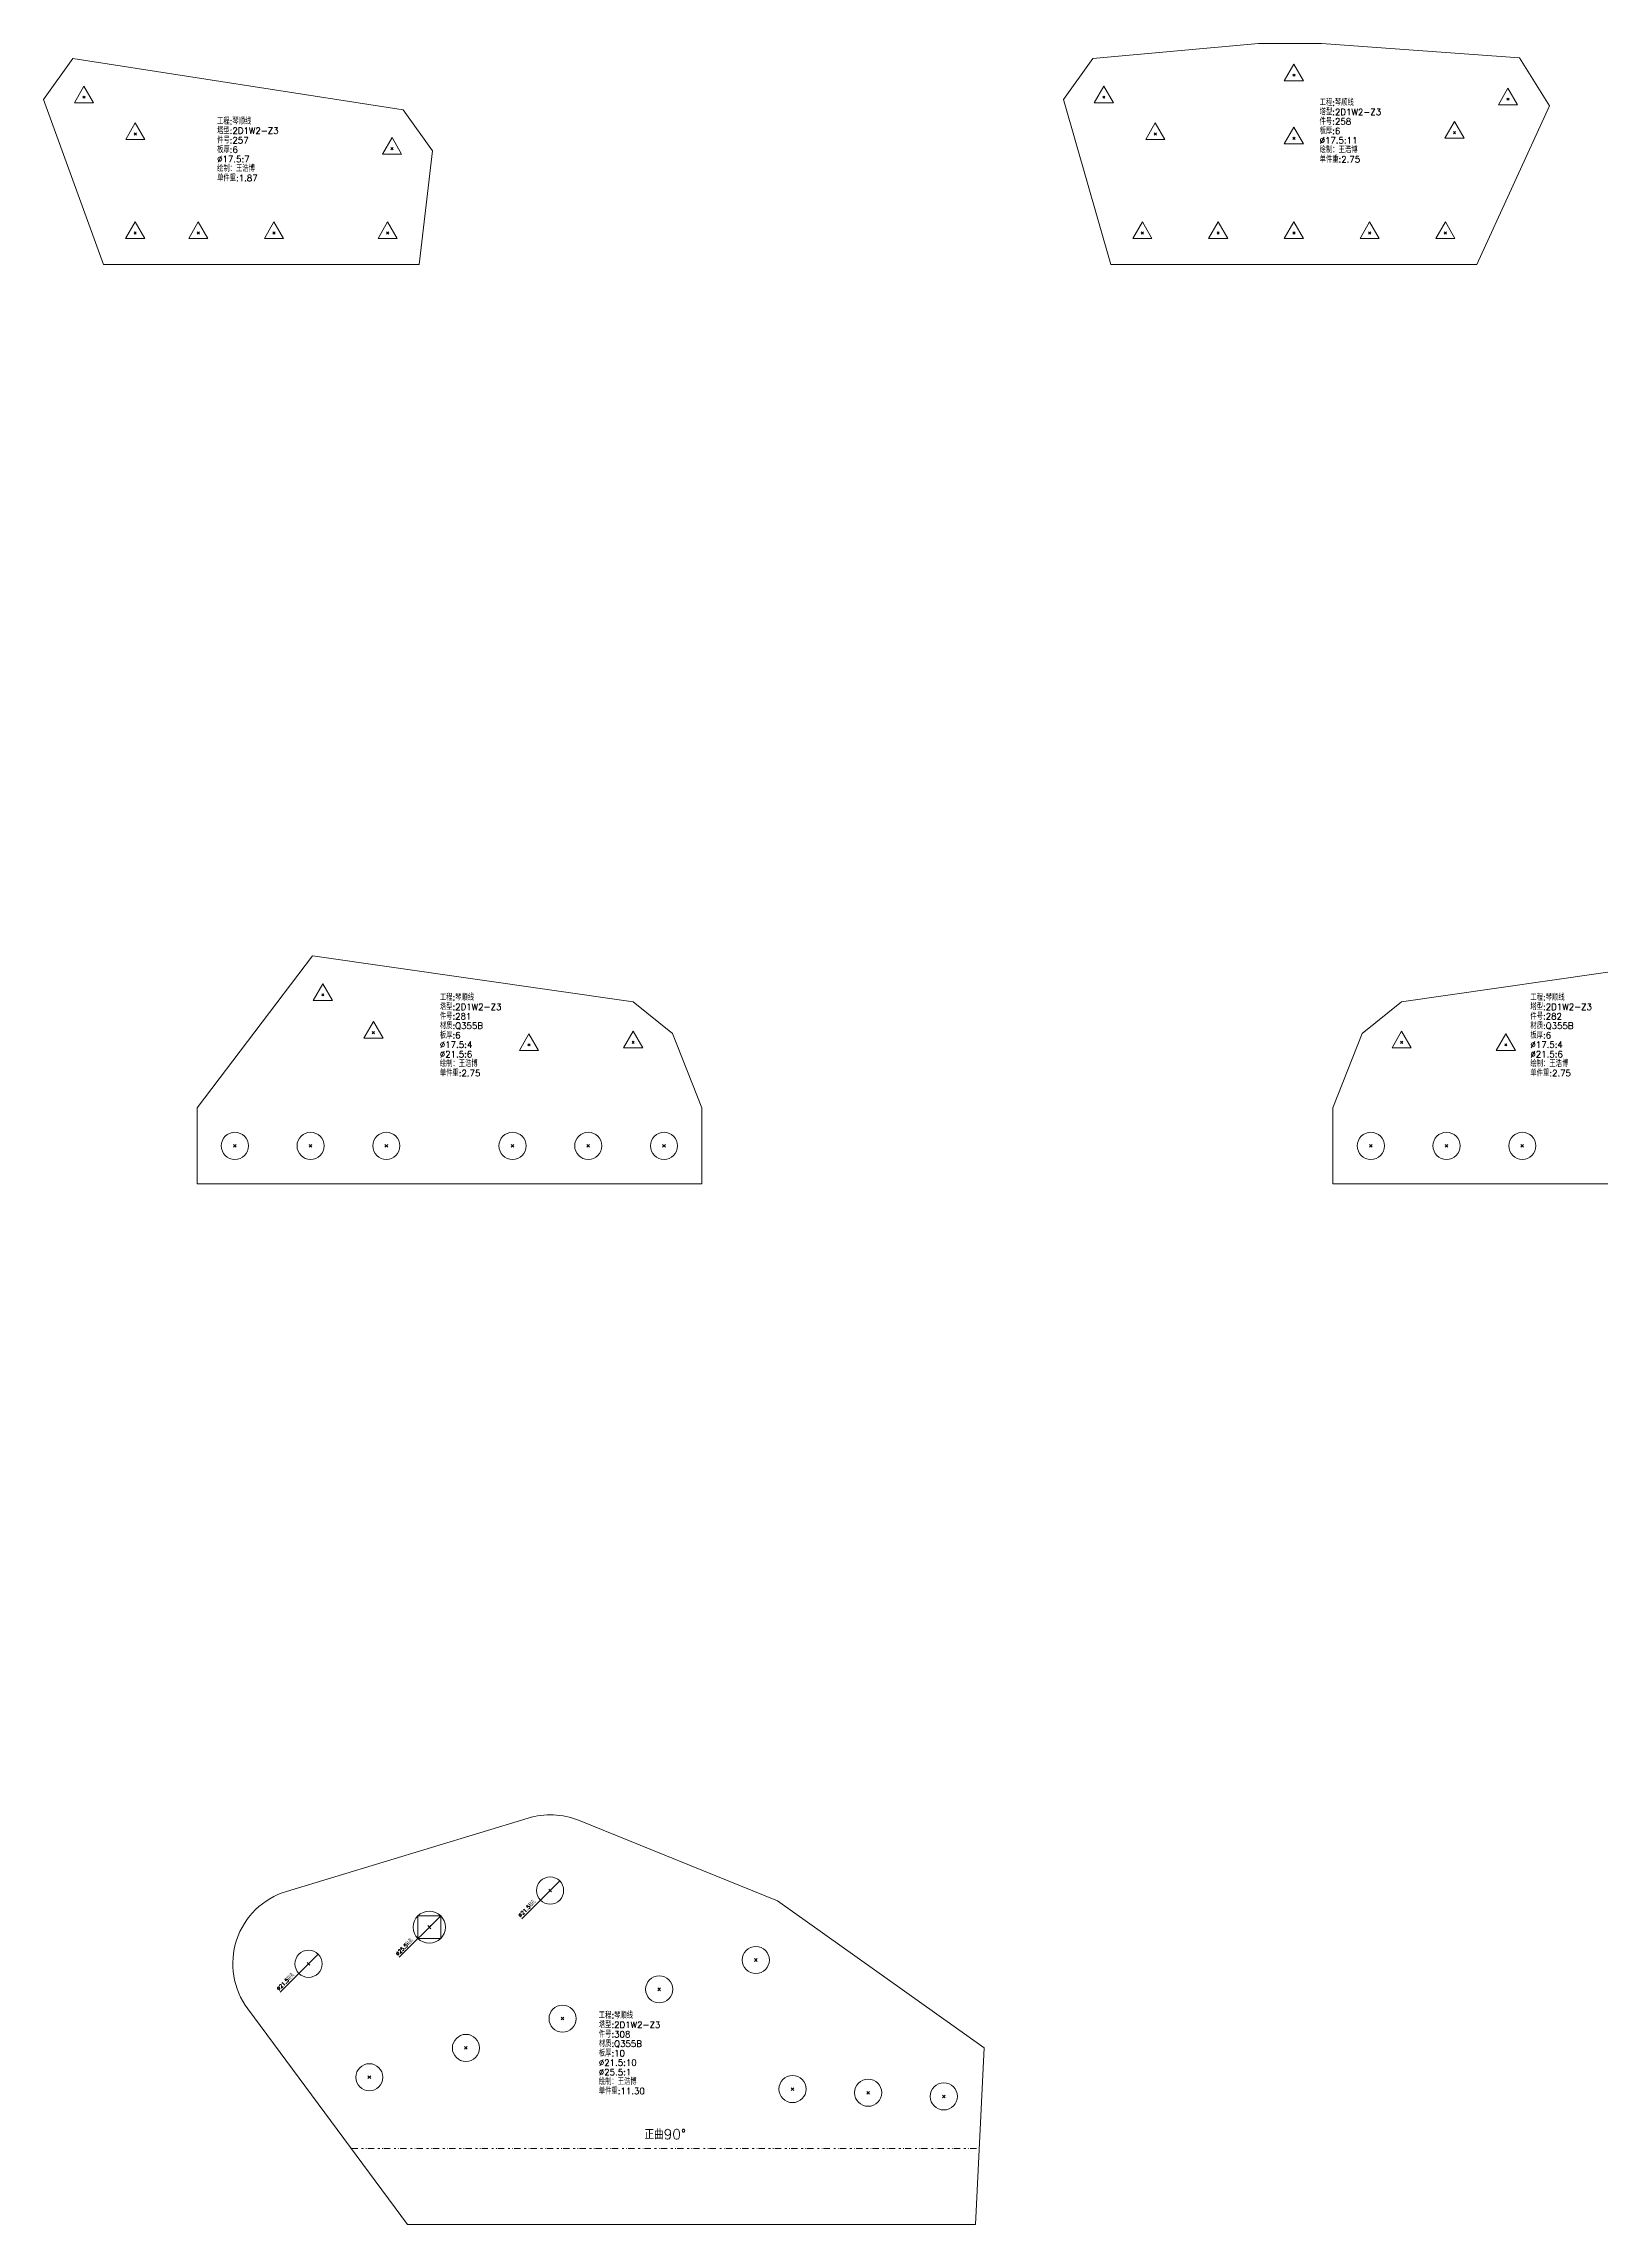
# Model space of a CAD drawing. Extents: x -580 to 8755, y 0 to 14723.
# Drawn here: x 5166 to 6401, y 9368 to 11096 of the extents above; entities that cross this region are included whole.
import ezdxf
from ezdxf.enums import TextEntityAlignment as Align

# ---------------------------------------------------------------- set-up
doc = ezdxf.new("R2010")
doc.units = 0
doc.header["$MEASUREMENT"] = 0
doc.linetypes.add('自定义线型', pattern=[12.9, 5, -3, 1.5, -2, 0.4, -1])
doc.layers.add('1', color=7, linetype='CONTINUOUS', lineweight=25)
doc.styles.get("Standard").update_dxf_attribs({"font": 'simplex.shx', "width": 0.7, "height": 3, "bigfont": 'gbhzfs.shx'})

msp = doc.modelspace()

# ---------------------------------------------------------------- linework, layer by layer
at = {"layer": '1', "color": 7, "linetype": 'Continuous', "lineweight": 18}
for p, q in [((6128.91882, 11096.16515), (5997.65956, 11084.49984)), ((6178.91882, 11096.16515), (6128.91882, 11096.16515)), ((6335.5284, 11084.91883), (6178.91882, 11096.16515)), ((5189.60332, 11084.49984), (5166.35379, 11051.9505)), ((5451.1605, 11043.81317), (5189.60332, 11084.49984)), ((5997.65956, 11084.49984), (5974.41003, 11051.9505)), ((6359.37835, 11046.75891), (6335.5284, 11084.91883)), ((5166.35379, 11051.9505), (5213.86258, 10921.16515)), ((5474.41003, 11011.26383), (5451.1605, 11043.81317)), ((5974.41003, 11051.9505), (6011.91882, 10921.16515)), ((6301.91882, 10921.16515), (6359.37835, 11046.75891)), ((5463.86258, 10921.16515), (5474.41003, 11011.26383)), ((5213.86258, 10921.16515), (5463.86258, 10921.16515)), ((6011.91882, 10921.16515), (6301.91882, 10921.16515)), ((5379.51591, 10373.49445), (5287.87667, 10252.8968)), ((5633.46914, 10336.90301), (5379.51591, 10373.49445)), ((6496.23743, 10373.49445), (6242.28406, 10336.90318)), ((5664.70389, 10311.91521), (5633.46914, 10336.90301)), ((6242.28406, 10336.90318), (6211.04931, 10311.91537)), ((5687.87667, 10252.8968), (5664.70389, 10311.91521)), ((6211.04931, 10311.91537), (6187.87667, 10252.8968)), ((5287.87667, 10252.8968), (5287.87667, 10192.8968)), ((5687.87667, 10192.8968), (5687.87667, 10252.8968)), ((6187.87667, 10252.8968), (6187.87667, 10192.8968)), ((5287.87667, 10192.8968), (5687.87667, 10192.8968)), ((6187.87667, 10192.8968), (6587.87667, 10192.8968)), ((5550.19377, 9690.31338), (5358.80899, 9632.2456)), ((5747.7115, 9624.84012), (5590.09227, 9688.52826)), ((5575.2155, 9640.49934), (5545.16346, 9610.4473)), ((5911.4431, 9508.29435), (5747.7115, 9624.84012)), ((5480.93733, 9612.87967), (5448.05687, 9579.99921)), ((5383.83072, 9582.43157), (5353.77869, 9552.37953)), ((5328.05215, 9539.06763), (5454.74969, 9368.3882)), ((5904.66032, 9368.3882), (5911.4431, 9508.29435)), ((5454.74969, 9368.3882), (5904.66032, 9368.3882))]:
    msp.add_line(p, q, dxfattribs=at)
at = {"layer": '1', "color": 7, "linetype": 'Continuous', "lineweight": 13}
for p, q in [((6156.91882, 11079.91515), (6149.34132, 11066.79015)), ((6164.49632, 11066.79015), (6156.91882, 11079.91515)), ((5198.32189, 11062.44422), (5190.74439, 11049.31922)), ((5205.89939, 11049.31922), (5198.32189, 11062.44422)), ((6006.37813, 11062.44422), (5998.80063, 11049.31922)), ((6013.95563, 11049.31922), (6006.37813, 11062.44422)), ((6149.34132, 11066.79015), (6164.49632, 11066.79015)), ((6156.04382, 11070.29015), (6157.79382, 11072.04015)), ((6157.79382, 11070.29015), (6156.04382, 11072.04015)), ((6326.51843, 11060.91491), (6318.94093, 11047.78991)), ((6334.09593, 11047.78991), (6326.51843, 11060.91491)), ((5190.74439, 11049.31922), (5205.89939, 11049.31922)), ((5197.44689, 11052.81922), (5199.19689, 11054.56922)), ((5199.19689, 11052.81922), (5197.44689, 11054.56922)), ((5998.80063, 11049.31922), (6013.95563, 11049.31922)), ((6005.50313, 11052.81922), (6007.25313, 11054.56922)), ((6007.25313, 11052.81922), (6005.50313, 11054.56922)), ((6318.94093, 11047.78991), (6334.09593, 11047.78991)), ((6325.64343, 11051.28991), (6327.39343, 11053.03991)), ((6327.39343, 11051.28991), (6325.64343, 11053.03991)), ((5239.00856, 11033.38231), (5231.43106, 11020.25731)), ((5238.13356, 11023.75731), (5239.88356, 11025.50731)), ((5239.88356, 11023.75731), (5238.13356, 11025.50731)), ((5246.58606, 11020.25731), (5239.00856, 11033.38231)), ((6047.0648, 11033.38231), (6039.4873, 11020.25731)), ((6046.1898, 11023.75731), (6047.9398, 11025.50731)), ((6047.9398, 11023.75731), (6046.1898, 11025.50731)), ((6054.6423, 11020.25731), (6047.0648, 11033.38231)), ((6156.91882, 11029.91515), (6149.34132, 11016.79015)), ((6164.49632, 11016.79015), (6156.91882, 11029.91515)), ((6284.11856, 11034.41498), (6276.54106, 11021.28998)), ((6283.24356, 11024.78998), (6284.99356, 11026.53998)), ((6284.99356, 11024.78998), (6283.24356, 11026.53998)), ((6291.69606, 11021.28998), (6284.11856, 11034.41498)), ((5231.43106, 11020.25731), (5246.58606, 11020.25731)), ((5442.44193, 11021.75754), (5434.86443, 11008.63254)), ((5434.86443, 11008.63254), (5450.01943, 11008.63254)), ((5441.56693, 11012.13254), (5443.31693, 11013.88254)), ((5443.31693, 11012.13254), (5441.56693, 11013.88254)), ((5450.01943, 11008.63254), (5442.44193, 11021.75754)), ((6039.4873, 11020.25731), (6054.6423, 11020.25731)), ((6149.34132, 11016.79015), (6164.49632, 11016.79015)), ((6156.04382, 11020.29015), (6157.79382, 11022.04015)), ((6157.79382, 11020.29015), (6156.04382, 11022.04015)), ((6276.54106, 11021.28998), (6291.69606, 11021.28998)), ((5238.86258, 10954.91515), (5231.28508, 10941.79015)), ((5246.44008, 10941.79015), (5238.86258, 10954.91515)), ((5288.86258, 10954.91515), (5281.28508, 10941.79015)), ((5296.44008, 10941.79015), (5288.86258, 10954.91515)), ((5348.86258, 10954.91515), (5341.28508, 10941.79015)), ((5356.44008, 10941.79015), (5348.86258, 10954.91515)), ((5438.86258, 10954.91515), (5431.28508, 10941.79015)), ((5446.44008, 10941.79015), (5438.86258, 10954.91515)), ((6036.91882, 10954.91515), (6029.34132, 10941.79015)), ((6044.49632, 10941.79015), (6036.91882, 10954.91515)), ((6096.91882, 10954.91515), (6089.34132, 10941.79015)), ((6104.49632, 10941.79015), (6096.91882, 10954.91515)), ((6156.91882, 10954.91515), (6149.34132, 10941.79015)), ((6164.49632, 10941.79015), (6156.91882, 10954.91515)), ((6216.91882, 10954.91515), (6209.34132, 10941.79015)), ((6224.49632, 10941.79015), (6216.91882, 10954.91515)), ((6276.91882, 10954.91515), (6269.34132, 10941.79015)), ((6284.49632, 10941.79015), (6276.91882, 10954.91515)), ((5231.28508, 10941.79015), (5246.44008, 10941.79015)), ((5237.98758, 10945.29015), (5239.73758, 10947.04015)), ((5239.73758, 10945.29015), (5237.98758, 10947.04015)), ((5281.28508, 10941.79015), (5296.44008, 10941.79015)), ((5287.98758, 10945.29015), (5289.73758, 10947.04015)), ((5289.73758, 10945.29015), (5287.98758, 10947.04015)), ((5341.28508, 10941.79015), (5356.44008, 10941.79015)), ((5347.98758, 10945.29015), (5349.73758, 10947.04015)), ((5349.73758, 10945.29015), (5347.98758, 10947.04015)), ((5431.28508, 10941.79015), (5446.44008, 10941.79015)), ((5437.98758, 10945.29015), (5439.73758, 10947.04015)), ((5439.73758, 10945.29015), (5437.98758, 10947.04015)), ((6029.34132, 10941.79015), (6044.49632, 10941.79015)), ((6036.04382, 10945.29015), (6037.79382, 10947.04015)), ((6037.79382, 10945.29015), (6036.04382, 10947.04015)), ((6089.34132, 10941.79015), (6104.49632, 10941.79015)), ((6096.04382, 10945.29015), (6097.79382, 10947.04015)), ((6097.79382, 10945.29015), (6096.04382, 10947.04015)), ((6149.34132, 10941.79015), (6164.49632, 10941.79015)), ((6156.04382, 10945.29015), (6157.79382, 10947.04015)), ((6157.79382, 10945.29015), (6156.04382, 10947.04015)), ((6209.34132, 10941.79015), (6224.49632, 10941.79015)), ((6216.04382, 10945.29015), (6217.79382, 10947.04015)), ((6217.79382, 10945.29015), (6216.04382, 10947.04015)), ((6269.34132, 10941.79015), (6284.49632, 10941.79015)), ((6276.04382, 10945.29015), (6277.79382, 10947.04015)), ((6277.79382, 10945.29015), (6276.04382, 10947.04015)), ((5387.59005, 10351.26368), (5380.01255, 10338.13868)), ((5395.16755, 10338.13868), (5387.59005, 10351.26368)), ((5380.01255, 10338.13868), (5395.16755, 10338.13868)), ((5386.71505, 10341.63868), (5388.46505, 10343.38868)), ((5388.46505, 10341.63868), (5386.71505, 10343.38868)), ((5427.6617, 10321.35946), (5420.0842, 10308.23446)), ((5435.2392, 10308.23446), (5427.6617, 10321.35946)), ((5420.0842, 10308.23446), (5435.2392, 10308.23446)), ((5426.7867, 10311.73446), (5428.5367, 10313.48446)), ((5428.5367, 10311.73446), (5426.7867, 10313.48446)), ((5550.87667, 10311.6468), (5543.29917, 10298.5218)), ((5543.29917, 10298.5218), (5558.45417, 10298.5218)), ((5550.00167, 10302.0218), (5551.75167, 10303.7718)), ((5551.75167, 10302.0218), (5550.00167, 10303.7718)), ((5558.45417, 10298.5218), (5550.87667, 10311.6468)), ((5633.46938, 10313.6377), (5625.89188, 10300.5127)), ((5625.89188, 10300.5127), (5641.04688, 10300.5127)), ((5632.59438, 10304.0127), (5634.34438, 10305.7627)), ((5634.34438, 10304.0127), (5632.59438, 10305.7627)), ((5641.04688, 10300.5127), (5633.46938, 10313.6377)), ((6242.28388, 10313.63779), (6234.70638, 10300.51279)), ((6234.70638, 10300.51279), (6249.86138, 10300.51279)), ((6241.40888, 10304.01279), (6243.15888, 10305.76279)), ((6243.15888, 10304.01279), (6241.40888, 10305.76279)), ((6249.86138, 10300.51279), (6242.28388, 10313.63779)), ((6324.87667, 10311.6468), (6317.29917, 10298.5218)), ((6317.29917, 10298.5218), (6332.45417, 10298.5218)), ((6324.00167, 10302.0218), (6325.75167, 10303.7718)), ((6325.75167, 10302.0218), (6324.00167, 10303.7718)), ((6332.45417, 10298.5218), (6324.87667, 10311.6468)), ((5316.80167, 10221.8218), (5318.95167, 10223.9718)), ((5318.95167, 10221.8218), (5316.80167, 10223.9718)), ((5376.80167, 10221.8218), (5378.95167, 10223.9718)), ((5378.95167, 10221.8218), (5376.80167, 10223.9718)), ((5436.80167, 10221.8218), (5438.95167, 10223.9718)), ((5438.95167, 10221.8218), (5436.80167, 10223.9718)), ((5536.80167, 10221.8218), (5538.95167, 10223.9718)), ((5538.95167, 10221.8218), (5536.80167, 10223.9718)), ((5596.80167, 10221.8218), (5598.95167, 10223.9718)), ((5598.95167, 10221.8218), (5596.80167, 10223.9718)), ((5656.80167, 10221.8218), (5658.95167, 10223.9718)), ((5658.95167, 10221.8218), (5656.80167, 10223.9718)), ((6216.80167, 10221.8218), (6218.95167, 10223.9718)), ((6218.95167, 10221.8218), (6216.80167, 10223.9718)), ((6276.80167, 10221.8218), (6278.95167, 10223.9718)), ((6278.95167, 10221.8218), (6276.80167, 10223.9718)), ((6336.80167, 10221.8218), (6338.95167, 10223.9718)), ((6338.95167, 10221.8218), (6336.80167, 10223.9718)), ((5566.5391, 9631.82294), (5568.6891, 9633.97294)), ((5568.6891, 9631.82294), (5566.5391, 9633.97294)), ((5462.90747, 9594.84981), (5462.90747, 9612.87831)), ((5462.90747, 9612.87831), (5480.93597, 9612.87831)), ((5480.93597, 9612.87831), (5480.93597, 9594.84981)), ((5480.93597, 9594.84981), (5462.90747, 9594.84981)), ((5470.64672, 9602.58906), (5473.19672, 9605.13906)), ((5473.19672, 9602.58906), (5470.64672, 9605.13906)), ((5375.15433, 9573.75517), (5377.30433, 9575.90517)), ((5377.30433, 9573.75517), (5375.15433, 9575.90517)), ((5729.54234, 9576.77799), (5731.69234, 9578.92799)), ((5731.69234, 9576.77799), (5729.54234, 9578.92799)), ((5652.98842, 9553.55088), (5655.13842, 9555.70088)), ((5655.13842, 9553.55088), (5652.98842, 9555.70088)), ((5576.43452, 9530.32377), (5578.58452, 9532.47377)), ((5578.58452, 9530.32377), (5576.43452, 9532.47377)), ((5499.8806, 9507.09667), (5502.0306, 9509.24667)), ((5502.0306, 9507.09667), (5499.8806, 9509.24667)), ((5423.32669, 9483.86956), (5425.47669, 9486.01956)), ((5425.47669, 9483.86956), (5423.32669, 9486.01956)), ((5758.60711, 9474.52987), (5760.75711, 9476.67987)), ((5760.75711, 9474.52987), (5758.60711, 9476.67987)), ((5818.53672, 9471.62442), (5820.68672, 9473.77442)), ((5820.68672, 9471.62442), (5818.53672, 9473.77442)), ((5878.46633, 9468.71901), (5880.61633, 9470.86901)), ((5880.61633, 9468.71901), (5878.46633, 9470.86901))]:
    msp.add_line(p, q, dxfattribs=at)
at = {"layer": '1', "color": 190, "linetype": '自定义线型', "lineweight": 13}
msp.add_line((5410.21092, 9428.3882), (5907.56918, 9428.3882), dxfattribs=at)
at = {"layer": '1', "color": 7, "linetype": 'Continuous', "lineweight": 13}
for centre, radius in [((5317.87667, 10222.8968), 10.75), ((5377.87667, 10222.8968), 10.75), ((5437.87667, 10222.8968), 10.75), ((5537.87667, 10222.8968), 10.75), ((5597.87667, 10222.8968), 10.75), ((5657.87667, 10222.8968), 10.75), ((6217.87667, 10222.8968), 10.75), ((6277.87667, 10222.8968), 10.75), ((6337.87667, 10222.8968), 10.75), ((5567.6141, 9632.89794), 10.75), ((5471.92172, 9603.86406), 12.75), ((5376.22933, 9574.83017), 10.75), ((5730.61734, 9577.85299), 10.75), ((5654.06342, 9554.62588), 10.75), ((5577.50952, 9531.39877), 10.75), ((5500.9556, 9508.17167), 10.75), ((5424.40169, 9484.94456), 10.75), ((5759.68211, 9475.60487), 10.75), ((5819.61172, 9472.69942), 10.75), ((5879.54133, 9469.79401), 10.75)]:
    msp.add_circle(centre, radius, dxfattribs=at)
at = {"layer": '1', "color": 7, "linetype": 'Continuous', "lineweight": 18}
for centre, radius, start, end in [((5567.61411, 9632.89795), 59.99999, 67.99817416, 106.87824857), ((5376.22932, 9574.83017), 60, 106.87824446, 216.58697726)]:
    msp.add_arc(centre, radius, start, end, dxfattribs=at)

# ---------------------------------------------------------------- texts
for s, p in [('塔型:2D1W2-Z3', (6177.29845, 11037.98094)), ('工程:琴顺线', (6177.29845, 11045.48094)), ('塔型:2D1W2-Z3', (5303.78617, 11023.14828)), ('工程:琴顺线', (5303.78617, 11030.64828)), ('件号:258', (6177.29845, 11030.48094)), ('板厚:6', (6177.29845, 11022.98094)), ('件号:257', (5303.78617, 11015.64828)), ('板厚:6', (5303.78617, 11008.14828)), ('%%c17.5:7', (5303.78617, 11000.64828)), ('绘制：王浩博', (6177.29845, 11007.98094)), ('单件重:2.75', (6177.29845, 11000.48094)), ('%%c17.5:11', (6177.29845, 11015.48094)), ('绘制：王浩博', (5303.78617, 10993.14828)), ('单件重:1.87', (5303.78617, 10985.64828)), ('塔型:2D1W2-Z3', (5480.28093, 10329.01142)), ('工程:琴顺线', (5480.28093, 10336.51142)), ('塔型:2D1W2-Z3', (6344.28093, 10329.01142)), ('工程:琴顺线', (6344.28093, 10336.51142)), ('材质:Q355B', (5480.28093, 10314.01142)), ('件号:281', (5480.28093, 10321.51142)), ('材质:Q355B', (6344.28093, 10314.01142)), ('件号:282', (6344.28093, 10321.51142)), ('板厚:6', (5480.28093, 10306.51142)), ('%%c17.5:4', (5480.28093, 10299.01142)), ('%%c21.5:6', (5480.28093, 10291.51142)), ('板厚:6', (6344.28093, 10306.51142)), ('%%c17.5:4', (6344.28093, 10299.01142)), ('%%c21.5:6', (6344.28093, 10291.51142)), ('绘制：王浩博', (5480.28093, 10284.01142)), ('单件重:2.75', (5480.28093, 10276.51142)), ('绘制：王浩博', (6344.28093, 10284.01142)), ('单件重:2.75', (6344.28093, 10276.51142)), ('件号:308', (5606.21507, 9514.98578)), ('塔型:2D1W2-Z3', (5606.21507, 9522.48578)), ('工程:琴顺线', (5606.21507, 9529.98578)), ('材质:Q355B', (5606.21507, 9507.48578)), ('板厚:10', (5606.21507, 9499.98578)), ('%%c21.5:10', (5606.21507, 9492.48578)), ('%%c25.5:1', (5606.21507, 9484.98578)), ('绘制：王浩博', (5606.21507, 9477.48578)), ('单件重:11.30', (5606.21507, 9469.98578))]:
    msp.add_text(s, height=5, dxfattribs=at).set_placement(p, align=Align.BOTTOM_LEFT)
for s, p in [('%%c21.5钻孔', (5544.80991, 9610.80085)), ('%%c25.5钻孔', (5447.70331, 9580.35276)), ('%%c21.5钻孔', (5353.42513, 9552.73308))]:
    msp.add_text(s, height=3, rotation=45, dxfattribs=at).set_placement(p, align=Align.BOTTOM_LEFT)
at = {"layer": '1', "color": 7, "linetype": 'Continuous', "lineweight": 13}
msp.add_text('正曲90%%d', height=8, dxfattribs=at).set_placement((5658.89005, 9433.3882), align=Align.BOTTOM_CENTER)

doc.saveas('drawing.dxf')
